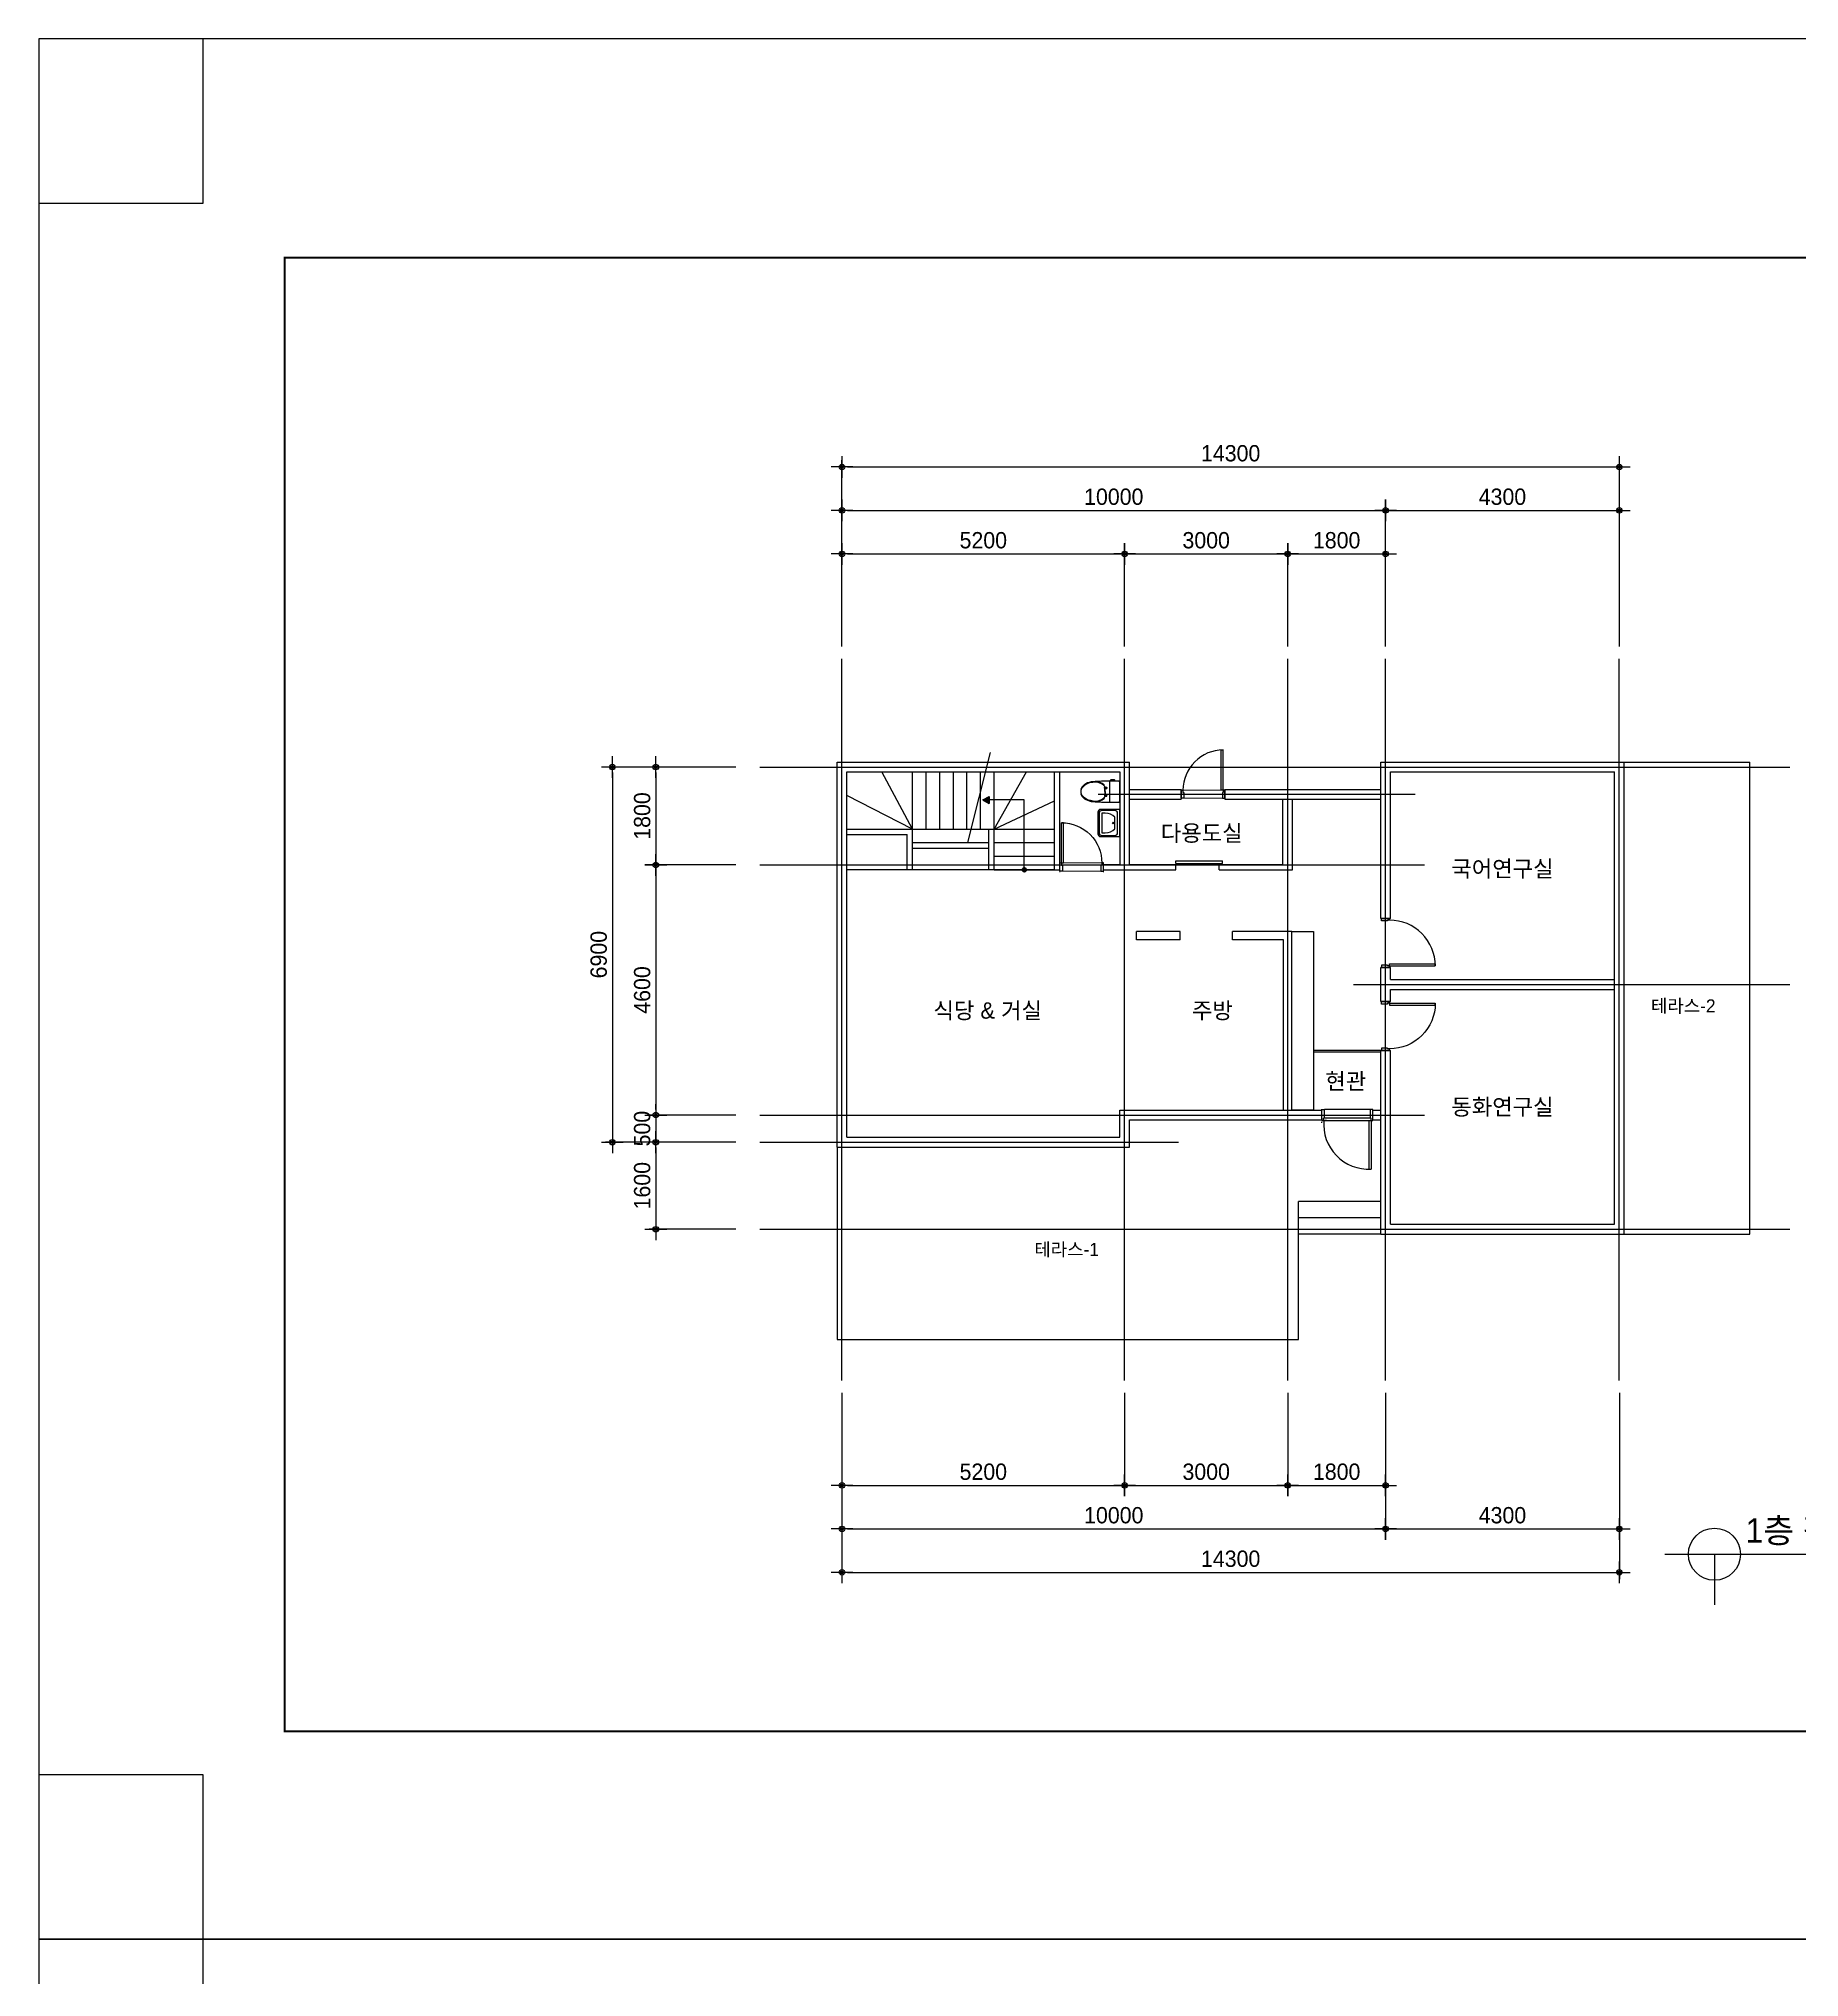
# Model space of a CAD drawing. Header units: millimetres. Extents: x 2237537 to 2823092, y 532110 to 734861.
# Drawn here: x 2514762 to 2547146, y 699204 to 734861 of the extents above; entities that cross this region are included whole.
import ezdxf
from ezdxf.enums import TextEntityAlignment as Align
from ezdxf.lldxf.tags import DXFTag

# ---------------------------------------------------------------- set-up
doc = ezdxf.new("R2010")
doc.units = ezdxf.units.MM
doc.header["$LTSCALE"] = 300
doc.header["$MEASUREMENT"] = 0
doc.layers.get('0').update_dxf_attribs({"lineweight": 0})
for name, color, linetype in [('2', 2, 'Continuous'), ('3', 3, 'Continuous'), ('6', 6, 'Continuous'), ("A'_CWAL", 2, 'Continuous'), ('A-SHT', 9, 'Continuous'), ('BOX-T2', 4, 'Continuous'), ('CEN', 1, 'CEN'), ('COL', 2, 'Continuous'), ('DIM', 7, 'Continuous'), ('FORM', 4, 'Continuous'), ('TOILET', 6, 'Continuous'), ('WAL', 3, 'Continuous'), ('WID', 4, 'Continuous'), ('창호', 4, 'Continuous')]:
    doc.layers.add(name, color=color, linetype=linetype)
doc.layers.add('DOOR', color=6, linetype='Continuous', lineweight=9)
doc.layers.add('타이틀글자', color=7, linetype='Continuous', lineweight=13)
doc.styles.add('box4', font='GulimChe.ttf')
doc.styles.add('울릉도', font='Expo M.ttf')
doc.styles.add('휴먼세엑스포', font='Dotum.ttf')
tags = doc.linetypes.add('CEN', pattern=[62, 60, -1, 0, -1]).pattern_tags.tags
tags[10:11] = [DXFTag(74, 4), DXFTag(75, 0), DXFTag(340, '0'), DXFTag(46, 1.0), DXFTag(50, 0.0), DXFTag(44, 0.0), DXFTag(45, 0.0)]
tags[8:9] = [DXFTag(74, 4), DXFTag(75, 0), DXFTag(340, '0'), DXFTag(46, 1.0), DXFTag(50, 0.0), DXFTag(44, 0.0), DXFTag(45, 0.0)]
tags[6:7] = [DXFTag(74, 4), DXFTag(75, 0), DXFTag(340, '0'), DXFTag(46, 1.0), DXFTag(50, 0.0), DXFTag(44, 0.0), DXFTag(45, 0.0)]
tags[4:5] = [DXFTag(74, 4), DXFTag(75, 0), DXFTag(340, '0'), DXFTag(46, 1.0), DXFTag(50, 0.0), DXFTag(44, 0.0), DXFTag(45, 0.0)]
doc.dimstyles.new('CPDIM1', dxfattribs={"dimtxt": 3, "dimasz": 1, "dimexe": 1.25, "dimexo": 1, "dimgap": 1, "dimtad": 1, "dimdec": 0, "dimzin": 1, "dimdsep": 46, "dimtxsty": '휴먼세엑스포', "dimblk1": 'Z_DOT', "dimblk2": 'Z_DOT', "dimsah": 1, "dimcen": 2.5, "dimadec": 0, "dimazin": 0, "dimtfac": 1, "dimtdec": 0, "dimtix": 1, "dimtmove": 2, "dimatfit": 3, "dimldrblk": 'Z_DOT', "dimfxl": 1, "dimtolj": 1, "dimtzin": 1, "dimarcsym": 0})

# ---------------------------------------------------------------- blocks, each defined once
blk = doc.blocks.new('Z_DOT')
at = {"layer": 'DIM', "color": 7}
for p, q in [((-2, 0), (2, 0)), ((0, -2), (0, 2))]:
    blk.add_line(p, q, dxfattribs=at)
for radius in [0.5, 0.25]:
    blk.add_circle((0, 0), radius, dxfattribs=at)
blk = doc.blocks.new('*D278')
at = {"layer": 'DEFPOINTS', "color": 0}
for p in [(2539537, 726185), (2529537, 723585), (2539537, 723585)]:
    blk.add_point(p, dxfattribs=at)
at = {"layer": 'DIM', "color": 0, "lineweight": -2}
for p, q in [((2529537, 723685), (2529537, 726310)), ((2529637, 726185), (2539437, 726185)), ((2539537, 723685), (2539537, 726310))]:
    blk.add_line(p, q, dxfattribs=at)
at = {"layer": 'DIM', "color": 0, "lineweight": -2, "xscale": 100, "yscale": 100, "zscale": 100, "rotation": 180}
blk.add_blockref('Z_DOT', (2529537, 726185), dxfattribs=at)
at = {"layer": 'DIM', "color": 0, "lineweight": -2, "xscale": 100, "yscale": 100, "zscale": 100}
blk.add_blockref('Z_DOT', (2539537, 726185), dxfattribs=at)
at = {"layer": 'DIM', "color": 0, "insert": (2534537, 726435), "char_height": 300, "attachment_point": 5, "style": '휴먼세엑스포'}
blk.add_mtext('\\A1;10000', dxfattribs=at)
blk = doc.blocks.new('*D279')
at = {"layer": 'DEFPOINTS', "color": 0}
for p in [(2543837, 726985), (2529537, 723585), (2543837, 723585)]:
    blk.add_point(p, dxfattribs=at)
at = {"layer": 'DIM', "color": 0, "lineweight": -2}
for p, q in [((2529537, 723685), (2529537, 727110)), ((2543837, 723685), (2543837, 727110)), ((2529637, 726985), (2543737, 726985))]:
    blk.add_line(p, q, dxfattribs=at)
at = {"layer": 'DIM', "color": 0, "lineweight": -2, "xscale": 100, "yscale": 100, "zscale": 100, "rotation": 180}
blk.add_blockref('Z_DOT', (2529537, 726985), dxfattribs=at)
at = {"layer": 'DIM', "color": 0, "lineweight": -2, "xscale": 100, "yscale": 100, "zscale": 100}
blk.add_blockref('Z_DOT', (2543837, 726985), dxfattribs=at)
at = {"layer": 'DIM', "color": 0, "insert": (2536687, 727235), "char_height": 300, "attachment_point": 5, "style": '휴먼세엑스포'}
blk.add_mtext('\\A1;14300', dxfattribs=at)
blk = doc.blocks.new('*D280')
at = {"layer": 'DEFPOINTS', "color": 0}
for p in [(2527684, 721464), (2525313, 714564), (2527684, 714564)]:
    blk.add_point(p, dxfattribs=at)
at = {"layer": 'DIM', "color": 0, "lineweight": -2}
for p, q in [((2527584, 721464), (2525188, 721464)), ((2525313, 721364), (2525313, 714664)), ((2527584, 714564), (2525188, 714564))]:
    blk.add_line(p, q, dxfattribs=at)
at = {"layer": 'DIM', "color": 0, "lineweight": -2, "xscale": 100, "yscale": 100, "zscale": 100}
for p, rotation in [((2525313, 721464), 90), ((2525313, 714564), 270)]:
    blk.add_blockref('Z_DOT', p, dxfattribs=dict(at, rotation=rotation))
at = {"layer": 'DIM', "color": 0, "insert": (2525063, 718014), "char_height": 300, "attachment_point": 5, "rotation": 90, "style": '휴먼세엑스포'}
blk.add_mtext('\\A1;6900', dxfattribs=at)
blk = doc.blocks.new('*D281')
at = {"layer": 'DEFPOINTS', "color": 0}
for p in [(2527684, 721464), (2526113, 719664), (2527684, 719664)]:
    blk.add_point(p, dxfattribs=at)
at = {"layer": 'DIM', "color": 0, "lineweight": -2}
for p, q in [((2527584, 721464), (2525988, 721464)), ((2526113, 721364), (2526113, 719764)), ((2527584, 719664), (2525988, 719664))]:
    blk.add_line(p, q, dxfattribs=at)
at = {"layer": 'DIM', "color": 0, "lineweight": -2, "xscale": 100, "yscale": 100, "zscale": 100}
for p, rotation in [((2526113, 721464), 90), ((2526113, 719664), 270)]:
    blk.add_blockref('Z_DOT', p, dxfattribs=dict(at, rotation=rotation))
at = {"layer": 'DIM', "color": 0, "insert": (2525863, 720564), "char_height": 300, "attachment_point": 5, "rotation": 90, "style": '휴먼세엑스포'}
blk.add_mtext('\\A1;1800', dxfattribs=at)
blk = doc.blocks.new('*D282')
at = {"layer": 'DEFPOINTS', "color": 0}
for p in [(2543837, 726185), (2539537, 723585), (2543837, 723585)]:
    blk.add_point(p, dxfattribs=at)
at = {"layer": 'DIM', "color": 0, "lineweight": -2}
for p, q in [((2539537, 723685), (2539537, 726310)), ((2539637, 726185), (2543737, 726185)), ((2543837, 723685), (2543837, 726310))]:
    blk.add_line(p, q, dxfattribs=at)
at = {"layer": 'DIM', "color": 0, "lineweight": -2, "xscale": 100, "yscale": 100, "zscale": 100, "rotation": 180}
blk.add_blockref('Z_DOT', (2539537, 726185), dxfattribs=at)
at = {"layer": 'DIM', "color": 0, "lineweight": -2, "xscale": 100, "yscale": 100, "zscale": 100}
blk.add_blockref('Z_DOT', (2543837, 726185), dxfattribs=at)
at = {"layer": 'DIM', "color": 0, "insert": (2541687, 726435), "char_height": 300, "attachment_point": 5, "style": '휴먼세엑스포'}
blk.add_mtext('\\A1;4300', dxfattribs=at)
blk = doc.blocks.new('*D283')
at = {"layer": 'DEFPOINTS', "color": 0}
for p in [(2527684, 719664), (2526113, 715064), (2527684, 715064)]:
    blk.add_point(p, dxfattribs=at)
at = {"layer": 'DIM', "color": 0, "lineweight": -2}
for p, q in [((2527584, 719664), (2525988, 719664)), ((2526113, 719564), (2526113, 715164)), ((2527584, 715064), (2525988, 715064))]:
    blk.add_line(p, q, dxfattribs=at)
at = {"layer": 'DIM', "color": 0, "lineweight": -2, "xscale": 100, "yscale": 100, "zscale": 100}
for p, rotation in [((2526113, 719664), 90), ((2526113, 715064), 270)]:
    blk.add_blockref('Z_DOT', p, dxfattribs=dict(at, rotation=rotation))
at = {"layer": 'DIM', "color": 0, "insert": (2525863, 717364), "char_height": 300, "attachment_point": 5, "rotation": 90, "style": '휴먼세엑스포'}
blk.add_mtext('\\A1;4600', dxfattribs=at)
blk = doc.blocks.new('*D284')
at = {"layer": 'DEFPOINTS', "color": 0}
for p in [(2534737, 725385), (2529537, 723585), (2534737, 723585)]:
    blk.add_point(p, dxfattribs=at)
at = {"layer": 'DIM', "color": 0, "lineweight": -2}
for p, q in [((2529537, 723685), (2529537, 725510)), ((2529637, 725385), (2534637, 725385)), ((2534737, 723685), (2534737, 725510))]:
    blk.add_line(p, q, dxfattribs=at)
at = {"layer": 'DIM', "color": 0, "lineweight": -2, "xscale": 100, "yscale": 100, "zscale": 100, "rotation": 180}
blk.add_blockref('Z_DOT', (2529537, 725385), dxfattribs=at)
at = {"layer": 'DIM', "color": 0, "lineweight": -2, "xscale": 100, "yscale": 100, "zscale": 100}
blk.add_blockref('Z_DOT', (2534737, 725385), dxfattribs=at)
at = {"layer": 'DIM', "color": 0, "insert": (2532137, 725635), "char_height": 300, "attachment_point": 5, "style": '휴먼세엑스포'}
blk.add_mtext('\\A1;5200', dxfattribs=at)
blk = doc.blocks.new('*D285')
at = {"layer": 'DEFPOINTS', "color": 0}
for p in [(2537737, 725385), (2534737, 723585), (2537737, 723585)]:
    blk.add_point(p, dxfattribs=at)
at = {"layer": 'DIM', "color": 0, "lineweight": -2}
for p, q in [((2534737, 723685), (2534737, 725510)), ((2534837, 725385), (2537637, 725385)), ((2537737, 723685), (2537737, 725510))]:
    blk.add_line(p, q, dxfattribs=at)
at = {"layer": 'DIM', "color": 0, "lineweight": -2, "xscale": 100, "yscale": 100, "zscale": 100, "rotation": 180}
blk.add_blockref('Z_DOT', (2534737, 725385), dxfattribs=at)
at = {"layer": 'DIM', "color": 0, "lineweight": -2, "xscale": 100, "yscale": 100, "zscale": 100}
blk.add_blockref('Z_DOT', (2537737, 725385), dxfattribs=at)
at = {"layer": 'DIM', "color": 0, "insert": (2536237, 725635), "char_height": 300, "attachment_point": 5, "style": '휴먼세엑스포'}
blk.add_mtext('\\A1;3000', dxfattribs=at)
blk = doc.blocks.new('*D286')
at = {"layer": 'DEFPOINTS', "color": 0}
for p in [(2527684, 715064), (2526113, 714564), (2527684, 714564)]:
    blk.add_point(p, dxfattribs=at)
at = {"layer": 'DIM', "color": 0, "lineweight": -2}
for p, q in [((2526113, 715164), (2526113, 715264)), ((2527584, 715064), (2525988, 715064)), ((2526113, 715064), (2526113, 714564)), ((2527584, 714564), (2525988, 714564)), ((2526113, 714464), (2526113, 714364))]:
    blk.add_line(p, q, dxfattribs=at)
at = {"layer": 'DIM', "color": 0, "lineweight": -2, "xscale": 100, "yscale": 100, "zscale": 100}
for p, rotation in [((2526113, 715064), 270), ((2526113, 714564), 90)]:
    blk.add_blockref('Z_DOT', p, dxfattribs=dict(at, rotation=rotation))
at = {"layer": 'DIM', "color": 0, "insert": (2525863, 714814), "char_height": 300, "attachment_point": 5, "rotation": 90, "style": '휴먼세엑스포'}
blk.add_mtext('\\A1;500', dxfattribs=at)
blk = doc.blocks.new('*D287')
at = {"layer": 'DEFPOINTS', "color": 0}
for p in [(2527684, 714564), (2526113, 712964), (2527684, 712964)]:
    blk.add_point(p, dxfattribs=at)
at = {"layer": 'DIM', "color": 0, "lineweight": -2}
for p, q in [((2527584, 714564), (2525988, 714564)), ((2526113, 714464), (2526113, 713064)), ((2527584, 712964), (2525988, 712964))]:
    blk.add_line(p, q, dxfattribs=at)
at = {"layer": 'DIM', "color": 0, "lineweight": -2, "xscale": 100, "yscale": 100, "zscale": 100}
for p, rotation in [((2526113, 714564), 90), ((2526113, 712964), 270)]:
    blk.add_blockref('Z_DOT', p, dxfattribs=dict(at, rotation=rotation))
at = {"layer": 'DIM', "color": 0, "insert": (2525863, 713764), "char_height": 300, "attachment_point": 5, "rotation": 90, "style": '휴먼세엑스포'}
blk.add_mtext('\\A1;1600', dxfattribs=at)
blk = doc.blocks.new('*D288')
at = {"layer": 'DEFPOINTS', "color": 0}
for p in [(2539537, 725385), (2537737, 723585), (2539537, 723585)]:
    blk.add_point(p, dxfattribs=at)
at = {"layer": 'DIM', "color": 0, "lineweight": -2}
for p, q in [((2537737, 723685), (2537737, 725510)), ((2537837, 725385), (2539437, 725385)), ((2539537, 723685), (2539537, 725510))]:
    blk.add_line(p, q, dxfattribs=at)
at = {"layer": 'DIM', "color": 0, "lineweight": -2, "xscale": 100, "yscale": 100, "zscale": 100, "rotation": 180}
blk.add_blockref('Z_DOT', (2537737, 725385), dxfattribs=at)
at = {"layer": 'DIM', "color": 0, "lineweight": -2, "xscale": 100, "yscale": 100, "zscale": 100}
blk.add_blockref('Z_DOT', (2539537, 725385), dxfattribs=at)
at = {"layer": 'DIM', "color": 0, "insert": (2538637, 725635), "char_height": 300, "attachment_point": 5, "style": '휴먼세엑스포'}
blk.add_mtext('\\A1;1800', dxfattribs=at)
blk = doc.blocks.new('*D292')
at = {"layer": 'DEFPOINTS', "color": 0}
for p in [(2529537, 710051), (2539537, 710051), (2539537, 707451)]:
    blk.add_point(p, dxfattribs=at)
at = {"layer": 'DIM', "color": 0, "lineweight": -2}
for p, q in [((2529537, 709951), (2529537, 707326)), ((2539537, 709951), (2539537, 707326)), ((2529637, 707451), (2539437, 707451))]:
    blk.add_line(p, q, dxfattribs=at)
at = {"layer": 'DIM', "color": 0, "lineweight": -2, "xscale": 100, "yscale": 100, "zscale": 100, "rotation": 180}
blk.add_blockref('Z_DOT', (2529537, 707451), dxfattribs=at)
at = {"layer": 'DIM', "color": 0, "lineweight": -2, "xscale": 100, "yscale": 100, "zscale": 100}
blk.add_blockref('Z_DOT', (2539537, 707451), dxfattribs=at)
at = {"layer": 'DIM', "color": 0, "insert": (2534537, 707701), "char_height": 300, "attachment_point": 5, "style": '휴먼세엑스포'}
blk.add_mtext('\\A1;10000', dxfattribs=at)
blk = doc.blocks.new('*D293')
at = {"layer": 'DEFPOINTS', "color": 0}
for p in [(2529537, 710051), (2543837, 710051), (2543837, 706651)]:
    blk.add_point(p, dxfattribs=at)
at = {"layer": 'DIM', "color": 0, "lineweight": -2}
for p, q in [((2529537, 709951), (2529537, 706526)), ((2543837, 709951), (2543837, 706526)), ((2529637, 706651), (2543737, 706651))]:
    blk.add_line(p, q, dxfattribs=at)
at = {"layer": 'DIM', "color": 0, "lineweight": -2, "xscale": 100, "yscale": 100, "zscale": 100, "rotation": 180}
blk.add_blockref('Z_DOT', (2529537, 706651), dxfattribs=at)
at = {"layer": 'DIM', "color": 0, "lineweight": -2, "xscale": 100, "yscale": 100, "zscale": 100}
blk.add_blockref('Z_DOT', (2543837, 706651), dxfattribs=at)
at = {"layer": 'DIM', "color": 0, "insert": (2536687, 706901), "char_height": 300, "attachment_point": 5, "style": '휴먼세엑스포'}
blk.add_mtext('\\A1;14300', dxfattribs=at)
blk = doc.blocks.new('*D294')
at = {"layer": 'DEFPOINTS', "color": 0}
for p in [(2539537, 710051), (2543837, 710051), (2543837, 707451)]:
    blk.add_point(p, dxfattribs=at)
at = {"layer": 'DIM', "color": 0, "lineweight": -2}
for p, q in [((2539537, 709951), (2539537, 707326)), ((2543837, 709951), (2543837, 707326)), ((2539637, 707451), (2543737, 707451))]:
    blk.add_line(p, q, dxfattribs=at)
at = {"layer": 'DIM', "color": 0, "lineweight": -2, "xscale": 100, "yscale": 100, "zscale": 100, "rotation": 180}
blk.add_blockref('Z_DOT', (2539537, 707451), dxfattribs=at)
at = {"layer": 'DIM', "color": 0, "lineweight": -2, "xscale": 100, "yscale": 100, "zscale": 100}
blk.add_blockref('Z_DOT', (2543837, 707451), dxfattribs=at)
at = {"layer": 'DIM', "color": 0, "insert": (2541687, 707701), "char_height": 300, "attachment_point": 5, "style": '휴먼세엑스포'}
blk.add_mtext('\\A1;4300', dxfattribs=at)
blk = doc.blocks.new('*D295')
at = {"layer": 'DEFPOINTS', "color": 0}
for p in [(2529537, 710051), (2534737, 710051), (2534737, 708251)]:
    blk.add_point(p, dxfattribs=at)
at = {"layer": 'DIM', "color": 0, "lineweight": -2}
for p, q in [((2529537, 709951), (2529537, 708126)), ((2534737, 709951), (2534737, 708126)), ((2529637, 708251), (2534637, 708251))]:
    blk.add_line(p, q, dxfattribs=at)
at = {"layer": 'DIM', "color": 0, "lineweight": -2, "xscale": 100, "yscale": 100, "zscale": 100, "rotation": 180}
blk.add_blockref('Z_DOT', (2529537, 708251), dxfattribs=at)
at = {"layer": 'DIM', "color": 0, "lineweight": -2, "xscale": 100, "yscale": 100, "zscale": 100}
blk.add_blockref('Z_DOT', (2534737, 708251), dxfattribs=at)
at = {"layer": 'DIM', "color": 0, "insert": (2532137, 708501), "char_height": 300, "attachment_point": 5, "style": '휴먼세엑스포'}
blk.add_mtext('\\A1;5200', dxfattribs=at)
blk = doc.blocks.new('*D296')
at = {"layer": 'DEFPOINTS', "color": 0}
for p in [(2534737, 710051), (2537737, 710051), (2537737, 708251)]:
    blk.add_point(p, dxfattribs=at)
at = {"layer": 'DIM', "color": 0, "lineweight": -2}
for p, q in [((2534737, 709951), (2534737, 708126)), ((2537737, 709951), (2537737, 708126)), ((2534837, 708251), (2537637, 708251))]:
    blk.add_line(p, q, dxfattribs=at)
at = {"layer": 'DIM', "color": 0, "lineweight": -2, "xscale": 100, "yscale": 100, "zscale": 100, "rotation": 180}
blk.add_blockref('Z_DOT', (2534737, 708251), dxfattribs=at)
at = {"layer": 'DIM', "color": 0, "lineweight": -2, "xscale": 100, "yscale": 100, "zscale": 100}
blk.add_blockref('Z_DOT', (2537737, 708251), dxfattribs=at)
at = {"layer": 'DIM', "color": 0, "insert": (2536237, 708501), "char_height": 300, "attachment_point": 5, "style": '휴먼세엑스포'}
blk.add_mtext('\\A1;3000', dxfattribs=at)
blk = doc.blocks.new('*D297')
at = {"layer": 'DEFPOINTS', "color": 0}
for p in [(2537737, 710051), (2539537, 710051), (2539537, 708251)]:
    blk.add_point(p, dxfattribs=at)
at = {"layer": 'DIM', "color": 0, "lineweight": -2}
for p, q in [((2537737, 709951), (2537737, 708126)), ((2539537, 709951), (2539537, 708126)), ((2537837, 708251), (2539437, 708251))]:
    blk.add_line(p, q, dxfattribs=at)
at = {"layer": 'DIM', "color": 0, "lineweight": -2, "xscale": 100, "yscale": 100, "zscale": 100, "rotation": 180}
blk.add_blockref('Z_DOT', (2537737, 708251), dxfattribs=at)
at = {"layer": 'DIM', "color": 0, "lineweight": -2, "xscale": 100, "yscale": 100, "zscale": 100}
blk.add_blockref('Z_DOT', (2539537, 708251), dxfattribs=at)
at = {"layer": 'DIM', "color": 0, "insert": (2538637, 708501), "char_height": 300, "attachment_point": 5, "style": '휴먼세엑스포'}
blk.add_mtext('\\A1;1800', dxfattribs=at)
blk = doc.blocks.new('FORM')
for p, q in [((156736, 34982), (156736, 34282)), ((157563, 34982), (157563, 34282)), ((157883, 34982), (157883, 34282)), ((157563, 34632), (159038, 34632)), ((155038, 34282), (159038, 34282)), ((156736, 33582), (156736, 30482)), ((155038, 32582), (159038, 32582)), ((155038, 31882), (159038, 31882)), ((155038, 31182), (159038, 31182))]:
    blk.add_line(p, q)
for points in [[(156063, 42115), (156063, 41140)], [(155561, 41874), (155320, 41473), (155801, 41473), (155561, 41874)], [(156063, 41627), (159038, 41627)], [(157039, 41627), (157039, 41140)], [(158014, 41627), (158014, 41140)], [(155038, 41140), (159038, 41140)], [(155038, 41140), (159038, 41140)], [(156063, 41286), (159038, 41286)], [(156063, 41140), (156063, 40164)], [(155561, 40899), (155320, 40497), (155801, 40497), (155561, 40899)], [(156063, 40652), (159038, 40652)], [(157039, 40652), (157039, 40164)], [(158014, 40652), (158014, 40164)], [(156063, 40311), (159038, 40311)], [(155038, 40164), (159038, 40164)], [(155038, 40164), (159038, 40164)], [(156063, 40164), (156063, 39189)], [(155561, 39924), (155320, 39522), (155801, 39522), (155561, 39924)], [(156063, 39677), (159038, 39677)], [(157039, 39677), (157039, 39189)], [(158014, 39677), (158014, 39189)], [(156063, 39335), (159038, 39335)], [(155038, 39189), (159038, 39189)], [(155038, 39189), (159038, 39189)], [(155561, 38948), (155320, 38547), (155801, 38547), (155561, 38948)], [(156063, 39189), (156063, 38214)], [(156063, 38702), (159038, 38702)], [(157039, 38702), (157039, 38214)], [(158014, 38702), (158014, 38214)], [(155038, 38214), (159038, 38214)], [(155038, 38214), (159038, 38214)], [(156063, 38360), (159038, 38360)], [(156063, 38214), (156063, 37239)], [(155561, 37973), (155320, 37571), (155801, 37571), (155561, 37973)], [(156063, 37726), (159038, 37726)], [(157039, 37726), (157039, 37239)], [(158014, 37726), (158014, 37239)], [(155038, 37239), (159038, 37239)], [(155038, 37239), (159038, 37239)], [(156063, 37385), (159038, 37385)], [(156063, 37239), (156063, 36213)], [(155561, 36998), (155320, 36596), (155801, 36596), (155561, 36998)], [(156063, 36751), (159038, 36751)], [(157039, 36751), (157039, 36213)], [(158014, 36751), (158014, 36213)], [(156063, 36410), (159038, 36410)], [(155038, 29140), (159038, 29140)]]:
    blk.add_lwpolyline(points)
at = {"layer": 'A-SHT'}
blk.add_lwpolyline([(157038, 42115), (159038, 42115)], dxfattribs=at)
at = {"layer": 'FORM', "flags": 128}
blk.add_lwpolyline([(162564, 26543), (159542, 26543), (159542, 23521), (162564, 23521), (162564, 58478), (159542, 58478), (159542, 55456), (162564, 55456), (162564, 58478), (115719, 58478), (115719, 55456), (118742, 55456), (118742, 58478), (115719, 58478), (115719, 23521), (118742, 23521), (118742, 26543), (115719, 26543), (115719, 23521), (162564, 23521)], dxfattribs=at)
at = {"layer": 'FORM', "const_width": 37.8}
blk.add_lwpolyline([(120245, 27347), (120245, 54452), (159038, 54452), (159038, 27347)], close=True, dxfattribs=at)
at = {"layer": 'FORM'}
for points, const_width in [([(159038, 50952), (155038, 50952)], 37.5), ([(159038, 48952), (155038, 48952)], 37.5), ([(155038, 42115), (159038, 42115)], 37.5), ([(155038, 36213), (159038, 36213)], 37.5), ([(155038, 34982), (159038, 34982)], 37.5), ([(155038, 33582), (159038, 33582)], 37.1), ([(155038, 30482), (159038, 30482)], 37.1), ([(155038, 28225), (159038, 28225)], 37.5)]:
    blk.add_lwpolyline(points, dxfattribs=dict(at, const_width=const_width))
at = {"layer": 'BOX-T2', "style": 'box4'}
for s, height, p in [('PROJECT TITLE.', 146.29, (155914, 50649)), ('NOTE.', 146.3, (155454, 48625))]:
    blk.add_text(s, height=height, dxfattribs=at).set_placement(p, align=Align.CENTER)
for s, height, p in [('수정내용', 110.6, (156172, 41937)), ('수정번호', 110.6, (155301, 41303)), ('설계', 110.6, (156098, 41472)), ('검토', 110.6, (157097, 41464)), ('승인', 110.6, (158054, 41468)), ('20   .   .   .', 82.9, (156163, 41171)), ('수정내용', 110.6, (156172, 40962)), ('20   .   .   .', 82.9, (157138, 41171)), ('20   .   .   .', 82.9, (158114, 41171)), ('수정번호', 110.6, (155301, 40328)), ('설계', 110.6, (156098, 40496)), ('검토', 110.6, (157097, 40488)), ('승인', 110.6, (158054, 40493)), ('20   .   .   .', 82.9, (156163, 40195)), ('수정내용', 110.6, (156172, 39986)), ('20   .   .   .', 82.9, (157138, 40195)), ('20   .   .   .', 82.9, (158114, 40195)), ('설계', 110.6, (156098, 39521)), ('검토', 110.6, (157097, 39513)), ('승인', 110.6, (158054, 39518)), ('수정번호', 110.6, (155301, 39353)), ('20   .   .   .', 82.9, (156163, 39220)), ('20   .   .   .', 82.9, (157138, 39220)), ('20   .   .   .', 82.9, (158114, 39220)), ('수정내용', 110.6, (156172, 39011)), ('설계', 110.6, (156098, 38546)), ('검토', 110.6, (157097, 38538)), ('승인', 110.6, (158054, 38542)), ('수정번호', 110.6, (155301, 38377)), ('20   .   .   .', 82.9, (156163, 38245)), ('수정내용', 110.6, (156172, 38036)), ('20   .   .   .', 82.9, (157138, 38245)), ('20   .   .   .', 82.9, (158114, 38245)), ('수정번호', 110.6, (155301, 37402)), ('설계', 110.6, (156098, 37571)), ('검토', 110.6, (157097, 37563)), ('승인', 110.6, (158054, 37567)), ('20   .   .   .', 82.9, (156163, 37270)), ('수정내용', 110.6, (156172, 37061)), ('20   .   .   .', 82.9, (157138, 37270)), ('20   .   .   .', 82.9, (158114, 37270)), ('수정번호', 110.6, (155301, 36427)), ('설계', 110.6, (156098, 36595)), ('20   .   .   .', 82.9, (156163, 36294)), ('검토', 110.6, (157097, 36587)), ('20   .   .   .', 82.9, (157138, 36294)), ('승인', 110.6, (158054, 36592)), ('20   .   .   .', 82.9, (158114, 36294)), ('DRAWING TITLE', 110.59, (155127, 35989)), ('(도면명)', 110.6, (155127, 35843)), ('DATE', 110.6, (155199, 34781)), ('SCALE', 110.6, (156759, 34781)), ('A1', 110.6, (157637, 34746)), ('A3', 110.6, (157637, 34402)), ('FILE NAME', 110.6, (155199, 34081)), ('APPROVED BY', 110.59, (155199, 33260)), ('(승인)', 110.6, (155199, 33060)), ('SUBMITTED BY', 110.59, (155199, 32291)), ('(심사)', 110.6, (155199, 32091)), ('CHECKED BY', 110.6, (155199, 31591)), ('(검토)', 110.6, (155199, 31391)), ('DRAWN BY', 110.6, (155199, 30891)), ('(작성)', 110.6, (155199, 30691)), ('도면번호', 138.3, (155310, 28000))]:
    blk.add_text(s, height=height, dxfattribs=at).set_placement(p)

msp = doc.modelspace()

# ---------------------------------------------------------------- hatches: boundary and pattern name
at = {"layer": 'WID'}
h = msp.add_hatch(color=256, dxfattribs=at)
h.paths.add_polyline_path([(2532130, 720859), (2532244.3, 720859), (2532244.3, 720795)])
h.paths.add_polyline_path([(2532244.3, 720923), (2532244.3, 720859), (2532130, 720859)])

# ---------------------------------------------------------------- linework, layer by layer
at = {"ltscale": 10000}
for p, q in [((2535779.7, 720889.4), (2535779.7, 721039.4)), ((2535809.7, 721039.4), (2536549.7, 721039.4)), ((2536534.7, 720889.4), (2535824.7, 720889.4)), ((2534316.6, 719700), (2533576.6, 719700)), ((2533591.6, 719550), (2534301.6, 719550)), ((2534346.6, 719550), (2534346.6, 719700))]:
    msp.add_line(p, q, dxfattribs=at)
at = {"layer": '2'}
for p, q in [((2544675.2, 706985), (2551795, 706985)), ((2545586.8, 706985), (2545586.8, 706053.5))]:
    msp.add_line(p, q, dxfattribs=at)
msp.add_circle((2545586.8, 706985), 479.1, dxfattribs=at)
at = {"layer": '3'}
for p, q in [((2535779.7, 720889.4), (2535779.7, 720989.4)), ((2534346.6, 719550), (2534346.6, 719650))]:
    msp.add_line(p, q, dxfattribs=at)
at = {"layer": '6'}
for p, q in [((2530836.6, 720324.4), (2530273, 721374.4)), ((2530836.6, 720324.4), (2530836.6, 721374.4)), ((2531086.6, 720324.4), (2531086.6, 721374.4)), ((2531336.6, 720324.4), (2531336.6, 721374.4)), ((2531586.6, 720324.4), (2531586.6, 721374.4)), ((2531836.6, 720324.4), (2531836.6, 721374.4)), ((2532086.6, 720324.4), (2532086.6, 721374.4)), ((2532336.6, 720324.4), (2532336.6, 721374.4)), ((2532336.6, 720324.4), (2532931, 721374.4)), ((2543926.6, 721554.4), (2546236.6, 721554.4)), ((2546236.6, 712874.4), (2546236.6, 721554.4)), ((2530836.6, 720324.4), (2529626.6, 720941.6)), ((2532336.6, 720324.4), (2533446.6, 720843)), ((2530836.6, 720324.4), (2533436.6, 720324.4)), ((2532336.6, 720324.4), (2533446.6, 720324.4)), ((2532336.6, 720074.4), (2533446.6, 720074.4)), ((2530736.6, 719574.4), (2529626.6, 719574.4)), ((2533436.6, 719574.4), (2530836.6, 719574.4)), ((2532336.6, 719824.4), (2533446.6, 719824.4)), ((2532336.6, 719574.4), (2533446.6, 719574.4)), ((2539446.6, 716251), (2538211, 716251)), ((2539446.6, 716221), (2538211, 716221)), ((2529446.6, 714474.4), (2529446.6, 710935)), ((2539446.6, 713474.4), (2537935.4, 713474.4)), ((2537935.4, 710935), (2537935.4, 713474.4)), ((2539446.6, 713174.4), (2537935.4, 713174.4)), ((2539446.6, 712874.4), (2537935.4, 712874.4)), ((2543926.6, 712874.4), (2546236.6, 712874.4)), ((2529446.6, 710935), (2537935.4, 710935))]:
    msp.add_line(p, q, dxfattribs=at)
msp.add_lwpolyline([(2537811.6, 718438), (2538211, 718438), (2538211, 715154.4), (2537811.6, 715154.4)], close=True, dxfattribs=at)
at = {"layer": "A'_CWAL"}
for p, q in [((2529446.6, 721554.4), (2534826.6, 721554.4)), ((2529446.6, 714474.4), (2529446.6, 721554.4)), ((2529626.6, 721374.4), (2534646.6, 721374.4)), ((2529626.6, 714654.4), (2529626.6, 721374.4)), ((2533446.6, 719574.4), (2533446.6, 721374.4)), ((2533546.6, 719674.4), (2533546.6, 721374.4)), ((2534646.6, 721374.4), (2534646.6, 719674.4)), ((2534826.6, 719674.4), (2534826.6, 721554.4)), ((2539446.6, 721554.4), (2543926.6, 721554.4)), ((2539446.6, 718677.9), (2539446.6, 721554.4)), ((2539626.6, 721374.4), (2543746.6, 721374.4)), ((2539626.6, 718677.9), (2539626.6, 721374.4)), ((2543746.6, 713054.4), (2543746.6, 721374.4)), ((2543926.6, 712874.4), (2543926.6, 721554.4)), ((2534826.6, 721054.4), (2535779.7, 721054.4)), ((2535779.7, 721054.4), (2535779.7, 720874.4)), ((2536579.7, 721054.4), (2536579.7, 720874.4)), ((2536579.7, 721054.4), (2539446.6, 721054.4)), ((2534826.6, 720874.4), (2535779.7, 720874.4)), ((2536579.7, 720874.4), (2539446.6, 720874.4)), ((2537646.6, 719674.4), (2537646.6, 720874.4)), ((2537826.6, 719574.4), (2537826.6, 720874.4)), ((2529626.6, 720324.4), (2530836.6, 720324.4)), ((2530836.6, 719574.4), (2530836.6, 720324.4)), ((2532236.6, 719574.4), (2532236.6, 720324.4)), ((2532236.6, 720324.4), (2532336.6, 720324.4)), ((2532336.6, 719574.4), (2532336.6, 720324.4)), ((2529626.6, 720224.4), (2530736.6, 720224.4)), ((2530736.6, 719574.4), (2530736.6, 720224.4)), ((2530836.6, 720074.4), (2532236.6, 720074.4)), ((2530836.6, 719974.4), (2532236.6, 719974.4)), ((2530836.6, 719574.4), (2530736.6, 719574.4)), ((2532336.6, 719574.4), (2532236.6, 719574.4)), ((2533446.6, 719574.4), (2533546.6, 719574.4)), ((2534346.6, 719674.4), (2534646.6, 719674.4)), ((2534346.6, 719574.4), (2535677, 719574.4)), ((2534826.6, 719674.4), (2535677, 719674.4)), ((2535677, 719574.4), (2535677, 719674.4)), ((2536477, 719574.4), (2536477, 719674.4)), ((2536477, 719674.4), (2537646.6, 719674.4)), ((2536477, 719574.4), (2537826.6, 719574.4)), ((2539446.6, 717151), (2539446.6, 717777.9)), ((2539626.6, 717554.4), (2539626.6, 717777.9)), ((2539626.6, 717554.4), (2543746.6, 717554.4)), ((2539626.6, 717374.4), (2543746.6, 717374.4)), ((2539626.6, 717151), (2539626.6, 717374.4)), ((2539446.6, 712874.4), (2539446.6, 716251)), ((2539626.6, 713054.4), (2539626.6, 716251)), ((2534646.6, 714654.4), (2534646.6, 715154.4)), ((2534646.6, 715154.4), (2538367.1, 715154.4)), ((2534826.6, 714474.4), (2534826.6, 714974.4)), ((2534826.6, 714974.4), (2538367.1, 714974.4)), ((2538367.1, 714989.4), (2538367.1, 715169.4)), ((2539302.1, 714964.4), (2539302.1, 715164.4)), ((2539302.1, 715154.4), (2539446.6, 715154.4)), ((2539302.1, 714974.4), (2539446.6, 714974.4)), ((2529626.6, 714654.4), (2534646.6, 714654.4)), ((2529446.6, 714474.4), (2534826.6, 714474.4)), ((2539446.6, 712874.4), (2543926.6, 712874.4)), ((2539626.6, 713054.4), (2543746.6, 713054.4))]:
    msp.add_line(p, q, dxfattribs=at)
at = {"layer": 'CEN'}
for p, q in [((2529536.6, 710179.3), (2529536.6, 723456.6)), ((2534736.6, 710179.3), (2534736.6, 723456.6)), ((2537736.6, 710179.3), (2537736.6, 723456.6)), ((2539536.6, 710179.3), (2539536.6, 723456.6)), ((2543836.6, 710179.3), (2543836.6, 723456.6)), ((2528027.4, 721464.4), (2546974.6, 721464.4)), ((2534251.1, 720964.4), (2540078.8, 720964.4)), ((2528027.4, 719664.4), (2540254.4, 719664.4)), ((2538947.2, 717464.4), (2546974.6, 717464.4)), ((2528027.4, 715064.4), (2540254.4, 715064.4)), ((2528027.4, 714564.4), (2535728.5, 714564.4)), ((2528027.4, 712964.4), (2546974.6, 712964.4))]:
    msp.add_line(p, q, dxfattribs=at)
at = {"layer": 'COL', "ltscale": 10000}
for p, q in [((2539626.6, 718677.9), (2539446.6, 718677.9)), ((2539626.6, 717777.9), (2539446.6, 717777.9)), ((2539626.6, 717151), (2539446.6, 717151)), ((2539626.6, 716251), (2539446.6, 716251))]:
    msp.add_line(p, q, dxfattribs=at)
at = {"layer": 'DOOR'}
for p, q in [((2533546.6, 719550), (2533546.6, 719530)), ((2534346.6, 719550), (2534346.6, 719530))]:
    msp.add_line(p, q, dxfattribs=at)
at = {"layer": 'TOILET', "ltscale": 20}
for p, q in [((2534360.1, 721121), (2534360.1, 721137)), ((2534361.5, 721082), (2534415.5, 721082)), ((2534363.6, 721076.5), (2534363.6, 721091)), ((2534365.6, 721093), (2534409.6, 721093)), ((2534365.6, 721074.5), (2534386.6, 721074.5)), ((2534374.6, 721061), (2534374.6, 721108)), ((2534375.6, 721074), (2534379.6, 721074)), ((2534376.6, 721059), (2534379.6, 721059)), ((2534381.6, 721061), (2534381.6, 721072)), ((2534381.6, 721071), (2534409.6, 721071)), ((2534381.6, 721012), (2534381.6, 721057)), ((2534381.6, 721012), (2534381.6, 720967)), ((2534411.6, 721091), (2534411.6, 721073)), ((2534477, 721207), (2534477, 721222.6)), ((2534487, 721232.6), (2534546.2, 721232.6)), ((2534556.2, 721207), (2534556.2, 721222.6)), ((2534360.1, 720903), (2534360.1, 720887)), ((2534361.5, 720942), (2534415.5, 720942)), ((2534363.6, 720947.5), (2534363.6, 720933)), ((2534365.6, 720949.5), (2534386.6, 720949.5)), ((2534365.6, 720931), (2534409.6, 720931)), ((2534374.6, 720963), (2534374.6, 720916)), ((2534375.6, 720950), (2534379.6, 720950)), ((2534376.6, 720965), (2534379.6, 720965)), ((2534381.6, 720963), (2534381.6, 720952)), ((2534381.6, 720953), (2534409.6, 720953)), ((2534411.6, 720933), (2534411.6, 720951)), ((2538367.1, 714919.6), (2538367.1, 714939.6))]:
    msp.add_line(p, q, dxfattribs=at)
for points in [[(2534210.6, 721196.8, 0.037987), (2534106.1, 721177.5, 0.1094725), (2533971.6, 721108.1, 0.1259179), (2533935.3, 721057.8)], [(2534203.1, 720827, 0.0180711), (2534253.9, 720822.7, 0.0119651), (2534493.1, 720817), (2534626.8, 720817, 0.4142136), (2534646.6, 720836.8), (2534646.6, 721012), (2534646.6, 721187.2, 0.4142136), (2534626.8, 721207), (2534493.1, 721207, 0.0119651), (2534253.9, 721201.3, 0.0180711), (2534203.1, 721197, 0.0180711)], [(2534479.5, 721207, 0.4036498), (2534459.5, 721187.7, 0.0083708), (2534456.6, 721012, 0.0083708), (2534459.5, 720836.4, 0.4036498), (2534479.5, 720817)], [(2534210.6, 720827.2, -0.037987), (2534106.1, 720846.5, -0.1094725), (2533971.6, 720916, -0.1259179), (2533935.3, 720966.2)], [(2534372.6, 720929.4, -0.2891997), (2534371.9, 720928.3, -0.2891997)]]:
    msp.add_lwpolyline(points, format="xyb", dxfattribs=at)
for points in [[(2534372.6, 721012), (2534372.6, 721074.5)], [(2534372.6, 721012), (2534372.6, 720949.5)]]:
    msp.add_lwpolyline(points, dxfattribs=at)
for points in [[(2534246.6, 720635.4), (2534246.6, 720235.4, 0.4142136), (2534296.6, 720185.4), (2534646.6, 720185.4), (2534646.6, 720685.4), (2534296.6, 720685.4, 0.4142136)], [(2534266.6, 720615.4), (2534266.6, 720255.4, 0.4142136), (2534316.6, 720205.4), (2534556.6, 720205.4, 0.4142136), (2534606.6, 720255.4), (2534606.6, 720615.4, 0.4142136), (2534556.6, 720665.4), (2534316.6, 720665.4, 0.4142136)], [(2534316.6, 720615.4), (2534316.6, 720255.4), (2534381.6, 720255.4, 0.2307526), (2534556.6, 720330.4), (2534556.6, 720540.4, 0.2307526), (2534381.6, 720615.4)]]:
    msp.add_lwpolyline(points, format="xyb", close=True, dxfattribs=at)
for centre, radius in [((2534396.6, 721082), 12.5), ((2534396.6, 721082), 8), ((2534396.6, 721082), 8), ((2534396.6, 720942), 12.5), ((2534396.6, 720942), 8), ((2534396.6, 720942), 8), ((2534528, 720435.4), 15)]:
    msp.add_circle(centre, radius, dxfattribs=at)
for centre, radius, start, end in [((2534039.5, 721012.8), 110.2, 158.02656, 180.40484), ((2534039.5, 721011.2), 110.2, 179.59516, 201.97344), ((2533944.8, 721065.2), 11.2, 154.16101, 189.63638), ((2533955, 721066.3), 21.4, 187.8034, 214.83931), ((2533955, 720957.8), 21.4, 145.16069, 172.1966), ((2534057.9, 721010.5), 136.9, 139.74159, 154.16101), ((2534146.2, 720942), 237, 102.29264, 151.78518), ((2534146.2, 721082), 237, 208.21482, 257.70736), ((2534148.6, 720938.2), 252.8, 112.68263, 140.53224), ((2534193.9, 720785.9), 411.1, 89.48643, 110.32538), ((2534207.3, 720661.1), 524.4, 90.27077, 102.28325), ((2534199.9, 720953.3), 243.7, 48.91582, 90.54561), ((2534200.7, 720951.8), 233.7, 41.93351, 88.98948), ((2534365.6, 721091), 2, 90, 180), ((2534365.6, 721076.5), 2, 180, 270), ((2534376.6, 721061), 2, 180, 270), ((2534379.6, 721072), 2, 0, 90), ((2534379.6, 721061), 2, 270, 0), ((2534379.6, 721057), 2, 0, 90), ((2534409.6, 721091), 2, 0, 90), ((2534409.6, 721073), 2, 270, 0), ((2534487, 721222.6), 10, 90, 180), ((2534546.2, 721222.6), 10, 0, 90), ((2533944.8, 720958.8), 11.2, 170.36362, 205.83899), ((2534057.9, 721013.6), 136.9, 205.83899, 220.25841), ((2534148.6, 721085.8), 252.8, 219.46776, 247.31737), ((2534193.9, 721238.1), 411.1, 249.67462, 270.51357), ((2534207.3, 721362.9), 524.4, 257.71675, 269.72923), ((2534199.9, 721070.7), 243.7, 269.45439, 311.08418), ((2534200.7, 721072.2), 233.7, 271.01052, 318.06649), ((2534365.6, 720947.5), 2, 90, 180), ((2534365.6, 720933), 2, 180, 270), ((2534376.6, 720963), 2, 90, 180), ((2534379.6, 720967), 2, 270, 0), ((2534379.6, 720963), 2, 0, 90), ((2534379.6, 720952), 2, 270, 0), ((2534409.6, 720951), 2, 0, 90), ((2534409.6, 720933), 2, 270, 0)]:
    msp.add_arc(centre, radius, start, end, dxfattribs=at)
at = {"layer": 'WAL'}
for p, q in [((2539611.6, 718677.9), (2539461.6, 718677.9)), ((2539611.6, 717777.9), (2539461.6, 717777.9)), ((2539611.6, 717151), (2539461.6, 717151)), ((2539611.6, 716251), (2539461.6, 716251))]:
    msp.add_line(p, q, dxfattribs=at)
at = {"layer": 'WID'}
for p, q in [((2531852, 720074.4), (2532267, 721730)), ((2532130, 720859), (2532244.3, 720923)), ((2532891.6, 720859), (2532130, 720859)), ((2532130, 720859), (2532244.3, 720795)), ((2532244.3, 720923), (2532244.3, 720795)), ((2532891.6, 719574.4), (2532891.6, 720859)), ((2535677, 719693.4), (2535677, 719738.4)), ((2535677, 719738.4), (2536538, 719738.4)), ((2535677, 719693.4), (2536538, 719693.4)), ((2536538, 719693.4), (2536538, 719738.4)), ((2534954, 718288), (2534954, 718438)), ((2535761, 718438), (2534954, 718438)), ((2535761, 718288), (2534954, 718288)), ((2535761, 718288), (2535761, 718438)), ((2537811.6, 718438), (2536723, 718438)), ((2536723, 718288), (2536723, 718438)), ((2537661.6, 718288), (2536723, 718288)), ((2537661.6, 715154.4), (2537661.6, 718288)), ((2537811.6, 715154.4), (2537811.6, 718438))]:
    msp.add_line(p, q, dxfattribs=at)
for points in [[(2536549.7, 721039.4), (2536549.7, 721779.4, 0.4142136), (2535809.7, 721039.4, 0.4142136)], [(2533576.6, 719700), (2533576.6, 720440, -0.4142136), (2534316.6, 719700, -0.4142136)], [(2539611.6, 717807.9), (2540451.6, 717807.9, 0.4142136), (2539611.6, 718647.9, 0.4142136)], [(2539611.6, 717121), (2540451.6, 717121, -0.4142136), (2539611.6, 716281, -0.4142136)]]:
    msp.add_lwpolyline(points, format="xyb", dxfattribs=at)
for points in [[(2536549.7, 721039.4), (2536514.7, 721039.4), (2536514.7, 721779.4), (2536549.7, 721779.4)], [(2533576.6, 719700), (2533611.6, 719700), (2533611.6, 720440), (2533576.6, 720440)], [(2539611.6, 717807.9), (2539611.6, 717842.9), (2540451.6, 717842.9), (2540451.6, 717807.9)], [(2539611.6, 717121), (2539611.6, 717086), (2540451.6, 717086), (2540451.6, 717121)]]:
    msp.add_lwpolyline(points, dxfattribs=at)
for points in [[(2535779.7, 721039.4), (2535809.7, 721039.4), (2535809.7, 720999.4), (2535824.7, 720999.4), (2535824.7, 720944.4), (2535824.7, 720889.4), (2535779.7, 720889.4)], [(2536579.7, 721039.4), (2536549.7, 721039.4), (2536549.7, 720999.4), (2536534.7, 720999.4), (2536534.7, 720944.4), (2536534.7, 720889.4), (2536579.7, 720889.4)], [(2533546.6, 719700), (2533576.6, 719700), (2533576.6, 719660), (2533591.6, 719660), (2533591.6, 719605), (2533591.6, 719550), (2533546.6, 719550)], [(2534346.6, 719700), (2534316.6, 719700), (2534316.6, 719660), (2534301.6, 719660), (2534301.6, 719605), (2534301.6, 719550), (2534346.6, 719550)], [(2539611.6, 718677.9), (2539611.6, 718647.9), (2539571.6, 718647.9), (2539571.6, 718632.9), (2539516.6, 718632.9), (2539461.6, 718632.9), (2539461.6, 718677.9)], [(2539611.6, 717777.9), (2539611.6, 717807.9), (2539571.6, 717807.9), (2539571.6, 717822.9), (2539516.6, 717822.9), (2539461.6, 717822.9), (2539461.6, 717777.9)], [(2539611.6, 717151), (2539611.6, 717121), (2539571.6, 717121), (2539571.6, 717106), (2539516.6, 717106), (2539461.6, 717106), (2539461.6, 717151)], [(2539611.6, 716251), (2539611.6, 716281), (2539571.6, 716281), (2539571.6, 716296), (2539516.6, 716296), (2539461.6, 716296), (2539461.6, 716251)]]:
    msp.add_lwpolyline(points, close=True, dxfattribs=at)
at = {"layer": 'WID', "const_width": 50}
msp.add_lwpolyline([(2532916.6, 719574.4, -1), (2532866.6, 719574.4, -1)], format="xyb", close=True, dxfattribs=at)
at = {"layer": '창호'}
for p, q in [((2538367.1, 715164.4), (2538402.1, 715164.4)), ((2538367.1, 714964.4), (2538367.1, 715164.4)), ((2538367.1, 714964.4), (2538367.1, 715164.4)), ((2538367.1, 715006.9), (2538367.1, 715164.4)), ((2538367.1, 714964.4), (2538367.1, 715164.4)), ((2538367.1, 714964.4), (2538367.1, 715164.4)), ((2538367.1, 715164.4), (2538397.1, 715164.4)), ((2538367.1, 714964.4), (2538367.1, 715164.4)), ((2538367.1, 714964.4), (2538402.1, 714964.4)), ((2538397.1, 714964.4), (2538367.1, 714964.4)), ((2538397.1, 715164.4), (2538412.1, 715164.4)), ((2538397.1, 714964.4), (2538397.1, 715008.9)), ((2538412.1, 715008.9), (2538397.1, 715008.9)), ((2538402.1, 714964.4), (2538447.1, 714964.4)), ((2538412.1, 715008.9), (2538412.1, 715164.4)), ((2538412.1, 715008.9), (2538412.1, 715164.4)), ((2539227.1, 714964.4), (2539272.1, 714964.4)), ((2539227.1, 714964.4), (2539227.1, 714069.4)), ((2539257.1, 715008.9), (2539257.1, 715164.4)), ((2539272.1, 715164.4), (2539257.1, 715164.4)), ((2539257.1, 715008.9), (2539272.1, 715008.9)), ((2539302.1, 715164.4), (2539272.1, 715164.4)), ((2539272.1, 714964.4), (2539272.1, 715008.9)), ((2539272.1, 714964.4), (2539272.1, 714070.6)), ((2539272.1, 714964.4), (2539302.1, 714964.4))]:
    msp.add_line(p, q, dxfattribs=at)
at = {"layer": '창호', "color": 9}
for p, q in [((2538452.1, 714964.4), (2538402.1, 714964.4)), ((2539257.1, 715164.4), (2538412.1, 715164.4)), ((2539257.1, 715008.9), (2538412.1, 715008.9)), ((2538452.1, 714964.4), (2539272.1, 714964.4))]:
    msp.add_line(p, q, dxfattribs=at)
at = {"layer": '창호'}
msp.add_arc((2539221.7, 714891.9), 822.9, 174.94163, 273.50786, dxfattribs=at)

# ---------------------------------------------------------------- block references
for p in [(2399042.5, 676382.5), (2399042.5, 641425.5)]:
    msp.add_blockref('FORM', p)

# ---------------------------------------------------------------- texts
at = {"layer": '2', "style": '휴먼세엑스포'}
msp.add_text('1층 평면도(변경전)', height=450, dxfattribs=at).set_placement((2546157.6, 707421.2), align=Align.MIDDLE_LEFT)
at = {"layer": '타이틀글자', "style": '울릉도'}
for s, height, p in [('다용도실', 300, (2535402, 720100)), ('국어연구실', 300, (2540746, 719445)), ('식당 & 거실', 300, (2531220.1, 716836.7)), ('주방', 300, (2535974, 716836.7)), ('테라스-2', 240, (2544419, 716951)), ('현관', 300, (2538429, 715538)), ('동화연구실', 300, (2540746, 715064.4)), ('테라스-1', 240, (2533076, 712472))]:
    msp.add_text(s, height=height, dxfattribs=at).set_placement(p)

# ---------------------------------------------------------------- dimensions: what is measured, and where the dimension line sits
at = {"layer": 'DIM'}
for base, p1, p2, picture, middle in [((2543836.6, 726985), (2529536.6, 723585), (2543836.6, 723585), '*D279', (2536686.6, 727235.2)), ((2539536.6, 726185), (2529536.6, 723585), (2539536.6, 723585), '*D278', (2534536.6, 726435.2)), ((2543836.6, 726185), (2539536.6, 723585), (2543836.6, 723585), '*D282', (2541686.6, 726435.2)), ((2534736.6, 725385), (2529536.6, 723585), (2534736.6, 723585), '*D284', (2532136.6, 725635.2)), ((2537736.6, 725385), (2534736.6, 723585), (2537736.6, 723585), '*D285', (2536236.6, 725635.2)), ((2539536.6, 725385), (2537736.6, 723585), (2539536.6, 723585), '*D288', (2538636.6, 725635.2)), ((2539536.6, 707450.9), (2529536.6, 710050.9), (2539536.6, 710050.9), '*D292', (2534536.6, 707701.1)), ((2543836.6, 706650.9), (2529536.6, 710050.9), (2543836.6, 710050.9), '*D293', (2536686.6, 706901.1)), ((2534736.6, 708250.9), (2529536.6, 710050.9), (2534736.6, 710050.9), '*D295', (2532136.6, 708501.1)), ((2537736.6, 708250.9), (2534736.6, 710050.9), (2537736.6, 710050.9), '*D296', (2536236.6, 708501.1)), ((2539536.6, 708250.9), (2537736.6, 710050.9), (2539536.6, 710050.9), '*D297', (2538636.6, 708501.1)), ((2543836.6, 707450.9), (2539536.6, 710050.9), (2543836.6, 710050.9), '*D294', (2541686.6, 707701.1))]:
    dim = msp.add_linear_dim(base=base, p1=p1, p2=p2, dimstyle='CPDIM1', override={"dimscale": 100}, dxfattribs=at)
    dim.commit()
    dim.dimension.update_dxf_attribs({"geometry": picture, "text_midpoint": middle})
for base, p1, p2, picture, middle in [((2525313.2, 714564.4), (2527684.1, 721464.4), (2527684.1, 714564.4), '*D280', (2525063, 718014.4)), ((2526113.2, 719664.4), (2527684.1, 721464.4), (2527684.1, 719664.4), '*D281', (2525863, 720564.4)), ((2526113.2, 715064.4), (2527684.1, 719664.4), (2527684.1, 715064.4), '*D283', (2525863, 717364.4)), ((2526113.2, 714564.4), (2527684.1, 715064.4), (2527684.1, 714564.4), '*D286', (2525863, 714814.4)), ((2526113.2, 712964.4), (2527684.1, 714564.4), (2527684.1, 712964.4), '*D287', (2525863, 713764.4))]:
    dim = msp.add_linear_dim(base=base, p1=p1, p2=p2, angle=90, dimstyle='CPDIM1', override={"dimscale": 100}, dxfattribs=at)
    dim.commit()
    dim.dimension.update_dxf_attribs({"geometry": picture, "text_midpoint": middle})

doc.saveas('drawing.dxf')
